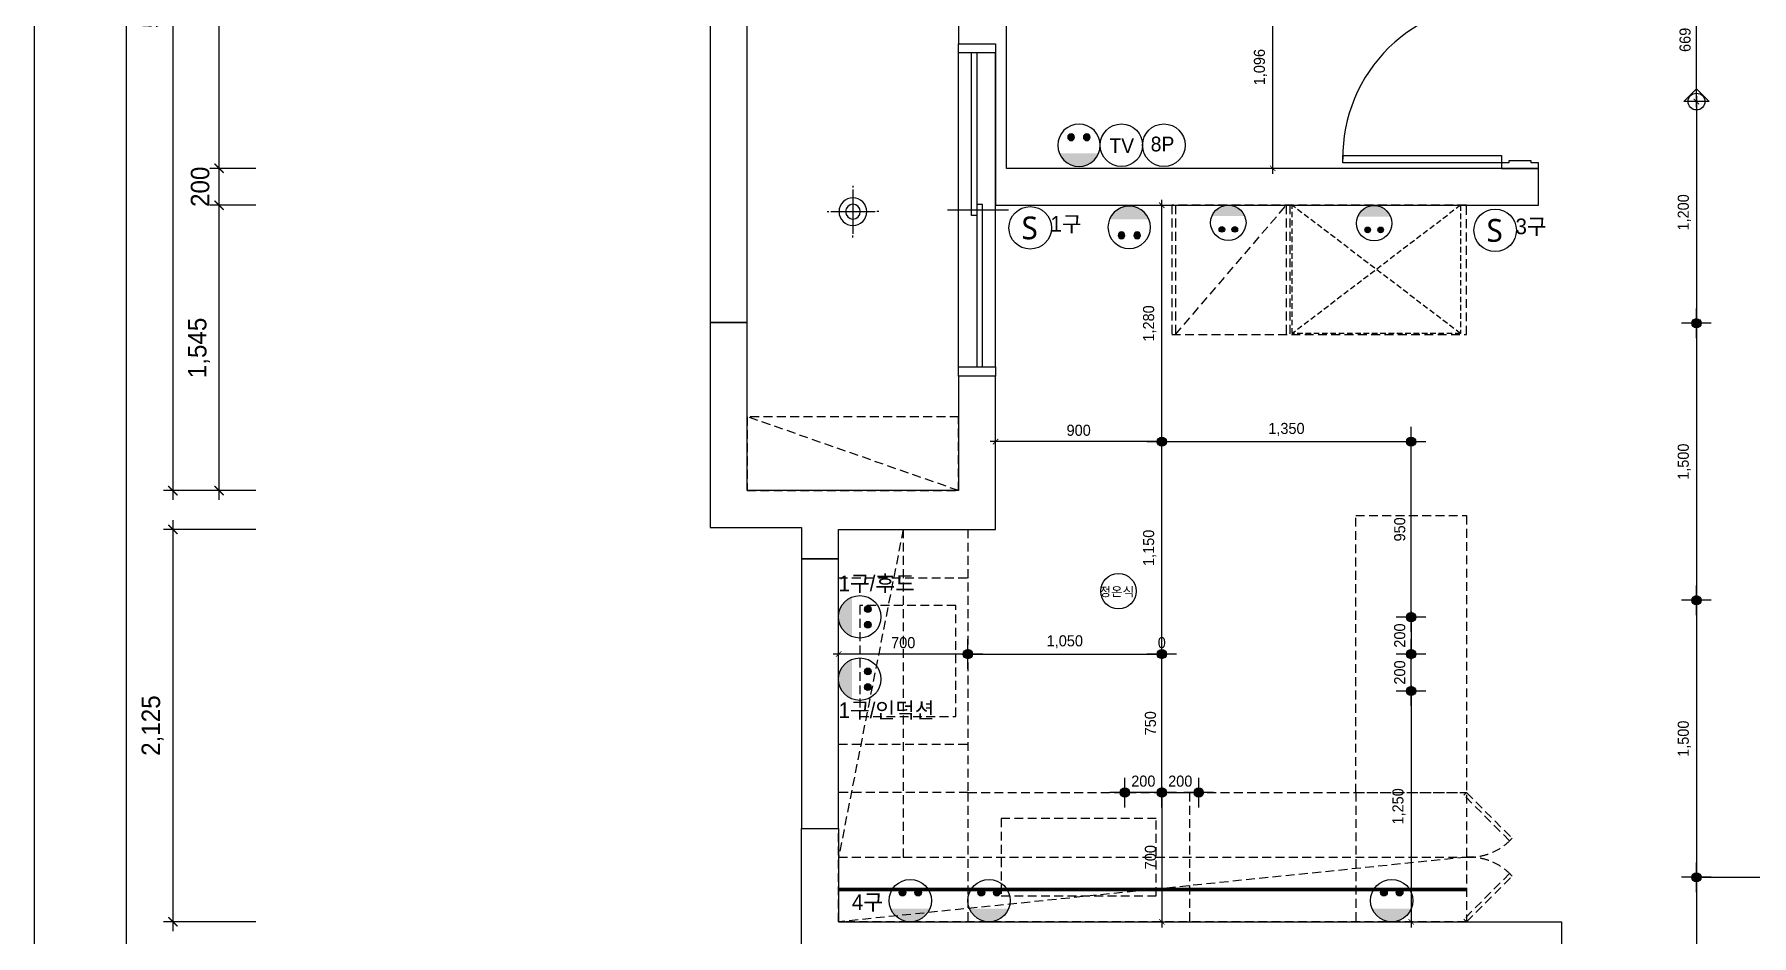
# Model space of a CAD drawing. Header units: millimetres. Extents: x 389217 to 432717, y 56032 to 85056.
# Drawn here: x 411467 to 420766, y 61717 to 66597 of the extents above; entities that cross this region are included whole.
import ezdxf
from ezdxf.enums import TextEntityAlignment as Align

# ---------------------------------------------------------------- set-up
doc = ezdxf.new("R2010")
doc.units = ezdxf.units.MM
doc.header["$LTSCALE"] = 60
for name, pattern in [('DASHED', [0.75, 0.5, -0.25]), ('DH-HID2', [1.2, 0.8, -0.4]), ('HID', [2.5, 1.5, -1])]:
    doc.linetypes.add(name, pattern=pattern)
for name, color, linetype in [('04-WIN', 4, 'Continuous'), ('07-DIM WAL', 5, 'Continuous'), ('2CONTINUOUS', 2, 'Continuous'), ('3.기호.계단선', 30, 'Continuous'), ('CEIL-DOOR', 6, 'Continuous'), ('CO-DO-FR', 7, 'Continuous'), ('CO-DOOR', 8, 'Continuous'), ('FORM(YOURNAME)-1', 1, 'Continuous'), ('FORM(YOURNAME)-11', 1, 'Continuous'), ('FU-FURM', 6, 'DH-HID2'), ('FUR', 8, 'DASHED'), ('HAT', 8, 'Continuous'), ('RC-LIGHT', 7, 'Continuous'), ('U-LANP', 6, 'Continuous'), ('설비', 140, 'Continuous')]:
    doc.layers.add(name, color=color, linetype=linetype)
doc.styles.add('HY 울릉도 L', font='')
doc.styles.add('YOURNAME', font='HY울릉도M.TTF')
doc.styles.add('코레일둥고', font='Korail_Round_Gothic_Medium.ttf')
doc.styles.get('HY 울릉도 L').set_extended_font_data('HY울릉도L')
doc.dimstyles.new('30', dxfattribs={"dimscale": 30, "dimtxt": 2, "dimasz": 1, "dimexe": 1, "dimexo": 1, "dimgap": 1, "dimtad": 1, "dimdec": 0, "dimrnd": 0.05, "dimdsep": 46, "dimlunit": 6, "dimtxsty": 'HY 울릉도 L', "dimblk": 'ARCHTICK', "dimcen": 2.5, "dimdle": 1, "dimclrd": 133, "dimclre": 133, "dimclrt": 30, "dimadec": 0, "dimazin": 0, "dimtfac": 1, "dimtdec": 0, "dimtix": 1, "dimtmove": 2, "dimatfit": 3, "dimldrblk": 'ARCHTICK', "dimfxl": 1, "dimlwd": -1, "dimlwe": -1, "dimarcsym": 0})
doc.dimstyles.new('50', dxfattribs={"dimscale": 50, "dimtxt": 2, "dimasz": 1, "dimexe": 1, "dimexo": 1, "dimgap": 1, "dimtad": 1, "dimdec": 0, "dimrnd": 0.05, "dimdsep": 46, "dimlunit": 6, "dimtxsty": 'HY 울릉도 L', "dimblk": 'ARCHTICK', "dimcen": 2.5, "dimdle": 1, "dimclrd": 133, "dimclre": 133, "dimclrt": 30, "dimadec": 0, "dimazin": 0, "dimtfac": 1, "dimtdec": 0, "dimtix": 1, "dimtmove": 2, "dimatfit": 3, "dimldrblk": 'ARCHTICK', "dimfxl": 1, "dimlwd": -1, "dimlwe": -1, "dimarcsym": 0})

# ---------------------------------------------------------------- blocks, each defined once
blk = doc.blocks.new('FORM-ELEVATION')
at = {"layer": 'Defpoints', "color": 158}
for points in [[(-10309, -21692), (71691, -21692), (71691, 35708), (-10309, 35708)], [(-8309, 33708), (61071, 33708), (61071, -19692), (-8309, -19692)]]:
    blk.add_lwpolyline(points, close=True, dxfattribs=at)
at = {"layer": 'FORM(YOURNAME)-11', "color": 3, "style": 'YOURNAME'}
for tag, height, p in [('1', 450, (71041, -1219)), ('2', 450, (71041, -1863)), ('3', 450, (71041, -3150)), ('4', 450, (71041, -5081)), ('5', 515, (71041, -7398)), ('6', 515, (71041, -9650)), ('7', 515, (71041, -11903)), ('8', 515, (71041, -14155)), ('9', 515, (71041, -16408)), ('10', 515, (66791, -18596)), ('11', 515, (71041, -18660)), ('12', 515, (66791, -20848)), ('13', 515, (71041, -20848))]:
    blk.add_attdef(tag, text='', height=height, dxfattribs=at).set_placement(p, align=Align.MIDDLE_RIGHT)
blk = doc.blocks.new('_ArchTick')
at = {"color": 0, "linetype": 'ByBlock', "const_width": 0.15}
blk.add_lwpolyline([(-0.5, -0.5), (0.5, 0.5)], dxfattribs=at)
blk = doc.blocks.new('*D86')
at = {"layer": '07-DIM WAL', "color": 133, "transparency": 16777216}
for p, q in [((412667.2, 69462.7), (412167.2, 69462.7)), ((412217.2, 69512.7), (412217.2, 64076.7)), ((412667.2, 64126.7), (412167.2, 64126.7))]:
    blk.add_line(p, q, dxfattribs=at)
at = {"layer": 'Defpoints', "color": 0, "transparency": 16777216}
for p in [(412717.2, 69462.7), (412217.2, 64126.7), (412717.2, 64126.7)]:
    blk.add_point(p, dxfattribs=at)
at = {"layer": '07-DIM WAL', "color": 133, "transparency": 16777216, "xscale": 50, "yscale": 50, "zscale": 50}
for p, rotation in [((412217.2, 69462.7), 90), ((412217.2, 64126.7), 270)]:
    blk.add_blockref('_ArchTick', p, dxfattribs=dict(at, rotation=rotation))
at = {"layer": '07-DIM WAL', "color": 30, "transparency": 16777216, "insert": (412107.2, 66794.7), "char_height": 100, "attachment_point": 5, "rotation": 90, "style": 'HY 울릉도 L'}
blk.add_mtext('5,336', dxfattribs=at)
blk = doc.blocks.new('*D87')
at = {"layer": '07-DIM WAL', "color": 133, "transparency": 16777216}
for p, q in [((412667.2, 65671.7), (412417.2, 65671.7)), ((412467.2, 64076.7), (412467.2, 65721.7)), ((412667.2, 64126.7), (412417.2, 64126.7))]:
    blk.add_line(p, q, dxfattribs=at)
at = {"layer": 'Defpoints', "color": 0, "transparency": 16777216}
for p in [(412467.2, 65671.7), (412717.2, 65671.7), (412717.2, 64126.7)]:
    blk.add_point(p, dxfattribs=at)
at = {"layer": '07-DIM WAL', "color": 133, "transparency": 16777216, "xscale": 50, "yscale": 50, "zscale": 50}
for p, rotation in [((412467.2, 65671.7), 90), ((412467.2, 64126.7), 270)]:
    blk.add_blockref('_ArchTick', p, dxfattribs=dict(at, rotation=rotation))
at = {"layer": '07-DIM WAL', "color": 30, "transparency": 16777216, "insert": (412358.4, 64899.2), "char_height": 100, "attachment_point": 5, "rotation": 90, "style": 'HY 울릉도 L'}
blk.add_mtext('1,545', dxfattribs=at)
blk = doc.blocks.new('*D88')
at = {"layer": '07-DIM WAL', "color": 133, "transparency": 16777216}
for p, q in [((412667.2, 65871.7), (412417.2, 65871.7)), ((412467.2, 65621.7), (412467.2, 65921.7)), ((412667.2, 65671.7), (412417.2, 65671.7))]:
    blk.add_line(p, q, dxfattribs=at)
at = {"layer": 'Defpoints', "color": 0, "transparency": 16777216}
for p in [(412467.2, 65871.7), (412717.2, 65871.7), (412717.2, 65671.7)]:
    blk.add_point(p, dxfattribs=at)
at = {"layer": '07-DIM WAL', "color": 133, "transparency": 16777216, "xscale": 50, "yscale": 50, "zscale": 50}
for p, rotation in [((412467.2, 65871.7), 270), ((412467.2, 65671.7), 90)]:
    blk.add_blockref('_ArchTick', p, dxfattribs=dict(at, rotation=rotation))
at = {"layer": '07-DIM WAL', "color": 30, "transparency": 16777216, "insert": (412365.1, 65771.7), "char_height": 100, "attachment_point": 5, "rotation": 90, "style": 'HY 울릉도 L'}
blk.add_mtext('200', dxfattribs=at)
blk = doc.blocks.new('*D89')
at = {"layer": '07-DIM WAL', "color": 133, "transparency": 16777216}
for p, q in [((412667.2, 69462.7), (412417.2, 69462.7)), ((412467.2, 65821.7), (412467.2, 69512.7)), ((412667.2, 65871.7), (412417.2, 65871.7))]:
    blk.add_line(p, q, dxfattribs=at)
at = {"layer": 'Defpoints', "color": 0, "transparency": 16777216}
for p in [(412467.2, 69462.7), (412717.2, 69462.7), (412717.2, 65871.7)]:
    blk.add_point(p, dxfattribs=at)
at = {"layer": '07-DIM WAL', "color": 133, "transparency": 16777216, "xscale": 50, "yscale": 50, "zscale": 50}
for p, rotation in [((412467.2, 69462.7), 90), ((412467.2, 65871.7), 270)]:
    blk.add_blockref('_ArchTick', p, dxfattribs=dict(at, rotation=rotation))
at = {"layer": '07-DIM WAL', "color": 30, "transparency": 16777216, "insert": (412357.2, 67667.2), "char_height": 100, "attachment_point": 5, "rotation": 90, "style": 'HY 울릉도 L'}
blk.add_mtext('3,591', dxfattribs=at)
blk = doc.blocks.new('*D90')
at = {"layer": '07-DIM WAL', "color": 133, "transparency": 16777216}
for p, q in [((412667.2, 63916.7), (412167.2, 63916.7)), ((412217.2, 63966.7), (412217.2, 61741.7)), ((412667.2, 61791.7), (412167.2, 61791.7))]:
    blk.add_line(p, q, dxfattribs=at)
at = {"layer": 'Defpoints', "color": 0, "transparency": 16777216}
for p in [(412717.2, 63916.7), (412217.2, 61791.7), (412717.2, 61791.7)]:
    blk.add_point(p, dxfattribs=at)
at = {"layer": '07-DIM WAL', "color": 133, "transparency": 16777216, "xscale": 50, "yscale": 50, "zscale": 50}
for p, rotation in [((412217.2, 63916.7), 90), ((412217.2, 61791.7), 270)]:
    blk.add_blockref('_ArchTick', p, dxfattribs=dict(at, rotation=rotation))
at = {"layer": '07-DIM WAL', "color": 30, "transparency": 16777216, "insert": (412107.3, 62854.2), "char_height": 100, "attachment_point": 5, "rotation": 90, "style": 'HY 울릉도 L'}
blk.add_mtext('2,125', dxfattribs=at)
blk = doc.blocks.new('vudauseh')
at = {"layer": '04-WIN'}
for points in [[(383914.9, 86591), (383714.9, 86591), (383714.9, 83095), (383914.9, 83095)], [(384409.9, 81815), (384209.9, 81815), (384209.9, 80355), (384409.9, 80355)]]:
    blk.add_lwpolyline(points, close=True, dxfattribs=at)
at = {"layer": '2CONTINUOUS'}
for points in [[(388199.9, 83930), (385319.9, 83930), (385319.9, 84812), (385059.9, 84812), (385059.9, 84605)], [(385059.9, 84605), (385259.9, 84605), (385259.9, 83730)], [(385259.9, 83730), (388199.9, 83730), (388199.9, 83930)], [(385059.9, 82805), (385059.9, 82185), (383914.9, 82185), (383914.9, 83095), (383714.9, 83095), (383714.9, 81985), (384209.9, 81985), (384209.9, 81815), (384409.9, 81815), (384409.9, 81975), (385259.9, 81975), (385259.9, 82805), (385059.9, 82805)], [(384209.9, 79493), (384209.9, 80355), (384409.9, 80355), (384409.9, 79850), (388324.9, 79850), (388324.9, 79700)]]:
    blk.add_lwpolyline(points, dxfattribs=at)
at = {"layer": 'CO-DO-FR'}
blk.add_lwpolyline([(387999.9, 83930), (388199.9, 83930), (388199.9, 83960), (388159.9, 83960), (388159.9, 83970), (388039.9, 83970), (388039.9, 83960), (387999.9, 83960), (387999.9, 83930)], close=True, dxfattribs=at)
at = {"layer": 'CO-DOOR'}
blk.add_lwpolyline([(387139.9, 84000), (387999.9, 84000), (387999.9, 83960), (387139.9, 83960)], close=True, dxfattribs=at)
blk.add_arc((387970.4, 83990), 830.5, 87.96204, 180.68989, dxfattribs=at)
blk = doc.blocks.new('cjswjdeh')
at = {"layer": '04-WIN', "color": 8, "linetype": 'Continuous'}
for p, q in [((416471.9, 64796.7), (416471.9, 66496.7)), ((416571.9, 64796.7), (416571.9, 66496.7)), ((416671.9, 64796.7), (416671.9, 66496.7)), ((416411.9, 65646.7), (416741.9, 65646.7))]:
    blk.add_line(p, q, dxfattribs=at)
for points in [[(416671.9, 66496.7), (416471.9, 66496.7), (416471.9, 66546.7), (416671.9, 66546.7)], [(416671.9, 64746.7), (416471.9, 64746.7), (416471.9, 64796.7), (416671.9, 64796.7)]]:
    blk.add_lwpolyline(points, close=True, dxfattribs=at)
for points in [[(416571.9, 65616.7), (416541.9, 65616.7), (416541.9, 66496.7)], [(416601.9, 64796.7), (416601.9, 65676.7), (416571.9, 65676.7)]]:
    blk.add_lwpolyline(points, dxfattribs=at)
at = {"layer": 'FU-FURM', "color": 8}
for p, q in [((417645.9, 65671.7), (417645.9, 64971.7)), ((417645.9, 64971.7), (418245.9, 65671.7)), ((418245.9, 65671.7), (418245.9, 64971.7)), ((418265.9, 65671.7), (418265.9, 64971.7)), ((415821.9, 63654.2), (416521.9, 63654.2)), ((415821.9, 62754.2), (416521.9, 62754.2)), ((416521.9, 62491.7), (415821.9, 62491.7)), ((416521.9, 62491.7), (416521.9, 61791.7)), ((417721.9, 62491.7), (417721.9, 61791.7)), ((418321.9, 62491.7), (419221.9, 62491.7)), ((418621.9, 62491.7), (419221.9, 62491.7)), ((418621.9, 62491.7), (418621.9, 61791.7))]:
    blk.add_line(p, q, dxfattribs=at)
for points in [[(417625.9, 64971.7), (419221.9, 64971.7), (419221.9, 65671.7), (417625.9, 65671.7)], [(416456.9, 62904.2), (416456.9, 63504.2), (415936.9, 63504.2), (415936.9, 62904.2)], [(416701.9, 61931.7), (417541.9, 61931.7), (417541.9, 62351.7), (416701.9, 62351.7)]]:
    blk.add_lwpolyline(points, close=True, dxfattribs=at)
for points in [[(416471.9, 64126.7), (416471.9, 64526.7), (415326.9, 64526.7), (415326.9, 64126.7), (416471.9, 64126.7), (415326.9, 64526.7)], [(418621.9, 63991.7), (419221.9, 63991.7), (419221.9, 61791.7), (415821.9, 61791.7), (415821.9, 63916.7), (416521.9, 63916.7), (416521.9, 62491.7), (418621.9, 62491.7), (418621.9, 63991.7)], [(416171.9, 63916.7), (416171.9, 62141.7), (419221.9, 62141.7), (415821.9, 61791.7)], [(416171.9, 63916.7), (415821.9, 62141.7), (416171.9, 62141.7)], [(419221.9, 62491.7), (419469.4, 62244.3), (419455.2, 62230.1), (419207.8, 62477.6), (419221.9, 62491.7)], [(419221.9, 61791.7), (419469.4, 62039.2), (419455.2, 62053.4), (419207.8, 61805.9), (419221.9, 61791.7)]]:
    blk.add_lwpolyline(points, dxfattribs=at)
for centre, start, end in [((419236.2, 62456.2), 267.39456, 315.91007), ((419236.2, 61827.3), 44.08993, 92.60544)]:
    blk.add_arc(centre, 314.8, start, end, dxfattribs=at)
at = {"layer": 'FUR', "color": 8}
for p, q in [((419189.9, 64976.7), (418277.9, 65671.7)), ((419189.9, 65671.7), (418277.9, 64976.7))]:
    blk.add_line(p, q, dxfattribs=at)
blk.add_lwpolyline([(419189.9, 64976.7), (418277.9, 64976.7), (418277.9, 65671.7), (419189.9, 65671.7)], close=True, dxfattribs=at)
blk.add_blockref('vudauseh', (31412, -18058.3))
blk = doc.blocks.new('1')
at = {"linetype": 'Continuous'}
h = blk.add_hatch(color=4, dxfattribs=at)
h.dxf.hatch_style = 1
edge = h.paths.add_edge_path()
edge.add_arc((11539653, -14273504), 37.5, 0, 360)
at = {"color": 1, "linetype": 'Continuous'}
for p, q in [((11539653, -14273637), (11539653, -14273370)), ((11539520, -14273504), (11539787, -14273504))]:
    blk.add_line(p, q, dxfattribs=at)
at = {"color": 4, "linetype": 'Continuous'}
for radius in [41.5, 37.5]:
    blk.add_circle((11539653, -14273504), radius, dxfattribs=at)
blk = doc.blocks.new('매입등')
at = {"layer": 'HAT', "color": 1}
for p, q in [((0, 140), (0, 130)), ((0, 120), (0, -120)), ((-140, 0), (-130, 0)), ((120, 0), (-120, 0)), ((140, 0), (130, 0)), ((-140, 0), (-130, 0)), ((0, -140), (0, -130))]:
    blk.add_line(p, q, dxfattribs=at)
blk.add_circle((0, 0), 40, dxfattribs=at)
at = {"layer": 'U-LANP'}
blk.add_circle((0, 0), 75, dxfattribs=at)
blk = doc.blocks.new('A$C59950440')
at = {"layer": 'CEIL-DOOR'}
blk.add_blockref('매입등', (140, 140), dxfattribs=at)
blk = doc.blocks.new('*D119')
at = {"layer": '07-DIM WAL', "color": 133, "transparency": 16777216}
for p, q in [((418891.9, 63441.7), (418891.9, 63441.7)), ((418921.9, 63471.7), (418921.9, 63211.7)), ((418891.9, 63241.7), (418891.9, 63241.7))]:
    blk.add_line(p, q, dxfattribs=at)
at = {"layer": 'Defpoints', "color": 0, "transparency": 16777216}
for p in [(418921.9, 63441.7), (418921.9, 63241.7), (418921.9, 63241.7)]:
    blk.add_point(p, dxfattribs=at)
at = {"layer": '07-DIM WAL', "color": 133, "transparency": 16777216, "xscale": 30, "yscale": 30, "zscale": 30}
for p, rotation in [((418921.9, 63441.7), 270), ((418921.9, 63241.7), 90)]:
    blk.add_blockref('_ArchTick', p, dxfattribs=dict(at, rotation=rotation))
at = {"layer": '07-DIM WAL', "color": 30, "transparency": 16777216, "insert": (418860.6, 63341.7), "char_height": 60, "attachment_point": 5, "rotation": 90, "style": 'HY 울릉도 L'}
blk.add_mtext('200', dxfattribs=at)
blk = doc.blocks.new('*D120')
at = {"layer": '07-DIM WAL', "color": 133, "transparency": 16777216}
for p, q in [((416491.9, 63241.7), (417601.9, 63241.7)), ((416521.9, 63271.7), (416521.9, 63271.7)), ((417571.9, 63211.7), (417571.9, 63211.7))]:
    blk.add_line(p, q, dxfattribs=at)
at = {"layer": 'Defpoints', "color": 0, "transparency": 16777216}
for p in [(416521.9, 63241.7), (417571.9, 63241.7), (417571.9, 63241.7)]:
    blk.add_point(p, dxfattribs=at)
at = {"layer": '07-DIM WAL', "color": 133, "transparency": 16777216, "xscale": 30, "yscale": 30, "zscale": 30, "rotation": 180}
blk.add_blockref('_ArchTick', (416521.9, 63241.7), dxfattribs=at)
at = {"layer": '07-DIM WAL', "color": 133, "transparency": 16777216, "xscale": 30, "yscale": 30, "zscale": 30}
blk.add_blockref('_ArchTick', (417571.9, 63241.7), dxfattribs=at)
at = {"layer": '07-DIM WAL', "color": 30, "transparency": 16777216, "insert": (417046.9, 63307.7), "char_height": 60, "attachment_point": 5, "style": 'HY 울릉도 L'}
blk.add_mtext('1,050', dxfattribs=at)
blk = doc.blocks.new('*D121')
at = {"layer": '07-DIM WAL', "color": 133, "transparency": 16777216}
for p, q in [((417571.9, 63241.7), (417541.9, 63241.7)), ((417571.9, 63241.7), (417601.9, 63241.7)), ((417571.9, 63211.7), (417571.9, 63211.7)), ((417571.9, 63211.7), (417571.9, 63211.7))]:
    blk.add_line(p, q, dxfattribs=at)
at = {"layer": 'Defpoints', "color": 0, "transparency": 16777216}
blk.add_point((417571.9, 63241.7), dxfattribs=at)
blk.add_point((417571.9, 63241.7), dxfattribs=at)
blk.add_point((417571.9, 63241.7), dxfattribs=at)
at = {"layer": '07-DIM WAL', "color": 133, "transparency": 16777216, "xscale": 30, "yscale": 30, "zscale": 30}
blk.add_blockref('_ArchTick', (417571.9, 63241.7), dxfattribs=at)
at = {"layer": '07-DIM WAL', "color": 133, "transparency": 16777216, "xscale": 30, "yscale": 30, "zscale": 30, "rotation": 180}
blk.add_blockref('_ArchTick', (417571.9, 63241.7), dxfattribs=at)
at = {"layer": '07-DIM WAL', "color": 30, "transparency": 16777216, "insert": (417571.9, 63303), "char_height": 60, "attachment_point": 5, "style": 'HY 울릉도 L'}
blk.add_mtext('0', dxfattribs=at)
blk = doc.blocks.new('*D122')
at = {"layer": '07-DIM WAL', "color": 133, "transparency": 16777216}
for p, q in [((416551.9, 63241.7), (415791.9, 63241.7)), ((415821.9, 63211.7), (415821.9, 63211.7)), ((416521.9, 63211.7), (416521.9, 63211.7))]:
    blk.add_line(p, q, dxfattribs=at)
at = {"layer": 'Defpoints', "color": 0, "transparency": 16777216}
for p in [(415821.9, 63241.7), (415821.9, 63241.7), (416521.9, 63241.7)]:
    blk.add_point(p, dxfattribs=at)
at = {"layer": '07-DIM WAL', "color": 133, "transparency": 16777216, "xscale": 30, "yscale": 30, "zscale": 30, "rotation": 180}
blk.add_blockref('_ArchTick', (415821.9, 63241.7), dxfattribs=at)
at = {"layer": '07-DIM WAL', "color": 133, "transparency": 16777216, "xscale": 30, "yscale": 30, "zscale": 30}
blk.add_blockref('_ArchTick', (416521.9, 63241.7), dxfattribs=at)
at = {"layer": '07-DIM WAL', "color": 30, "transparency": 16777216, "insert": (416171.9, 63303), "char_height": 60, "attachment_point": 5, "style": 'HY 울릉도 L'}
blk.add_mtext('700', dxfattribs=at)
blk = doc.blocks.new('*D123')
at = {"layer": '07-DIM WAL', "color": 133, "transparency": 16777216}
for p, q in [((417571.9, 62521.7), (417571.9, 61761.7)), ((417601.9, 62491.7), (417601.9, 62491.7)), ((417601.9, 61791.7), (417601.9, 61791.7))]:
    blk.add_line(p, q, dxfattribs=at)
at = {"layer": 'Defpoints', "color": 0, "transparency": 16777216}
for p in [(417571.9, 62491.7), (417571.9, 61791.7), (417571.9, 61791.7)]:
    blk.add_point(p, dxfattribs=at)
at = {"layer": '07-DIM WAL', "color": 133, "transparency": 16777216, "xscale": 30, "yscale": 30, "zscale": 30}
for p, rotation in [((417571.9, 62491.7), 90), ((417571.9, 61791.7), 270)]:
    blk.add_blockref('_ArchTick', p, dxfattribs=dict(at, rotation=rotation))
at = {"layer": '07-DIM WAL', "color": 30, "transparency": 16777216, "insert": (417510.6, 62141.7), "char_height": 60, "attachment_point": 5, "rotation": 90, "style": 'HY 울릉도 L'}
blk.add_mtext('700', dxfattribs=at)
blk = doc.blocks.new('*D124')
at = {"layer": '07-DIM WAL', "color": 133, "transparency": 16777216}
for p, q in [((417541.9, 63241.7), (417541.9, 63241.7)), ((417571.9, 62461.7), (417571.9, 63271.7)), ((417541.9, 62491.7), (417541.9, 62491.7))]:
    blk.add_line(p, q, dxfattribs=at)
at = {"layer": 'Defpoints', "color": 0, "transparency": 16777216}
for p in [(417571.9, 63241.7), (417571.9, 63241.7), (417571.9, 62491.7)]:
    blk.add_point(p, dxfattribs=at)
at = {"layer": '07-DIM WAL', "color": 133, "transparency": 16777216, "xscale": 30, "yscale": 30, "zscale": 30}
for p, rotation in [((417571.9, 63241.7), 90), ((417571.9, 62491.7), 270)]:
    blk.add_blockref('_ArchTick', p, dxfattribs=dict(at, rotation=rotation))
at = {"layer": '07-DIM WAL', "color": 30, "transparency": 16777216, "insert": (417510.6, 62866.7), "char_height": 60, "attachment_point": 5, "rotation": 90, "style": 'HY 울릉도 L'}
blk.add_mtext('750', dxfattribs=at)
blk = doc.blocks.new('*D125')
at = {"layer": '07-DIM WAL', "color": 133, "transparency": 16777216}
for p, q in [((417571.9, 63211.7), (417571.9, 64421.7)), ((417601.9, 64391.7), (417601.9, 64391.7)), ((417541.9, 63241.7), (417541.9, 63241.7))]:
    blk.add_line(p, q, dxfattribs=at)
at = {"layer": 'Defpoints', "color": 0, "transparency": 16777216}
for p in [(417571.9, 64391.7), (417571.9, 64391.7), (417571.9, 63241.7)]:
    blk.add_point(p, dxfattribs=at)
at = {"layer": '07-DIM WAL', "color": 133, "transparency": 16777216, "xscale": 30, "yscale": 30, "zscale": 30}
for p, rotation in [((417571.9, 64391.7), 90), ((417571.9, 63241.7), 270)]:
    blk.add_blockref('_ArchTick', p, dxfattribs=dict(at, rotation=rotation))
at = {"layer": '07-DIM WAL', "color": 30, "transparency": 16777216, "insert": (417506, 63816.7), "char_height": 60, "attachment_point": 5, "rotation": 90, "style": 'HY 울릉도 L'}
blk.add_mtext('1,150', dxfattribs=at)
blk = doc.blocks.new('*D126')
at = {"layer": '07-DIM WAL', "color": 133, "transparency": 16777216}
blk.add_line((417571.9, 64361.7), (417571.9, 65701.7), dxfattribs=at)
at = {"layer": 'Defpoints', "color": 0, "transparency": 16777216}
for p in [(417571.9, 65671.7), (417571.9, 65671.7), (417571.9, 64391.7)]:
    blk.add_point(p, dxfattribs=at)
at = {"layer": '07-DIM WAL', "color": 133, "transparency": 16777216, "xscale": 30, "yscale": 30, "zscale": 30}
for p, rotation in [((417571.9, 65671.7), 90), ((417571.9, 64391.7), 270)]:
    blk.add_blockref('_ArchTick', p, dxfattribs=dict(at, rotation=rotation))
at = {"layer": '07-DIM WAL', "color": 30, "transparency": 16777216, "insert": (417506, 65031.7), "char_height": 60, "attachment_point": 5, "rotation": 90, "style": 'HY 울릉도 L'}
blk.add_mtext('1,280', dxfattribs=at)
blk = doc.blocks.new('*D127')
at = {"layer": '07-DIM WAL', "color": 133, "transparency": 16777216}
for p, q in [((417601.9, 64391.7), (416641.9, 64391.7)), ((416671.9, 64361.7), (416671.9, 64361.7)), ((417571.9, 64361.7), (417571.9, 64361.7))]:
    blk.add_line(p, q, dxfattribs=at)
at = {"layer": 'Defpoints', "color": 0, "transparency": 16777216}
for p in [(416671.9, 64391.7), (416671.9, 64391.7), (417571.9, 64391.7)]:
    blk.add_point(p, dxfattribs=at)
at = {"layer": '07-DIM WAL', "color": 133, "transparency": 16777216, "xscale": 30, "yscale": 30, "zscale": 30, "rotation": 180}
blk.add_blockref('_ArchTick', (416671.9, 64391.7), dxfattribs=at)
at = {"layer": '07-DIM WAL', "color": 133, "transparency": 16777216, "xscale": 30, "yscale": 30, "zscale": 30}
blk.add_blockref('_ArchTick', (417571.9, 64391.7), dxfattribs=at)
at = {"layer": '07-DIM WAL', "color": 30, "transparency": 16777216, "insert": (417121.9, 64453), "char_height": 60, "attachment_point": 5, "style": 'HY 울릉도 L'}
blk.add_mtext('900', dxfattribs=at)
blk = doc.blocks.new('*D128')
at = {"layer": '07-DIM WAL', "color": 133, "transparency": 16777216}
for p, q in [((417541.9, 64391.7), (418951.9, 64391.7)), ((417571.9, 64361.7), (417571.9, 64361.7))]:
    blk.add_line(p, q, dxfattribs=at)
at = {"layer": 'Defpoints', "color": 0, "transparency": 16777216}
for p in [(417571.9, 64391.7), (418921.9, 64391.7), (418921.9, 64391.7)]:
    blk.add_point(p, dxfattribs=at)
at = {"layer": '07-DIM WAL', "color": 133, "transparency": 16777216, "xscale": 30, "yscale": 30, "zscale": 30, "rotation": 180}
blk.add_blockref('_ArchTick', (417571.9, 64391.7), dxfattribs=at)
at = {"layer": '07-DIM WAL', "color": 133, "transparency": 16777216, "xscale": 30, "yscale": 30, "zscale": 30}
blk.add_blockref('_ArchTick', (418921.9, 64391.7), dxfattribs=at)
at = {"layer": '07-DIM WAL', "color": 30, "transparency": 16777216, "insert": (418246.9, 64457.7), "char_height": 60, "attachment_point": 5, "style": 'HY 울릉도 L'}
blk.add_mtext('1,350', dxfattribs=at)
blk = doc.blocks.new('*D129')
at = {"layer": '07-DIM WAL', "color": 133, "transparency": 16777216}
for p, q in [((418891.9, 63241.7), (418891.9, 63241.7)), ((418921.9, 63011.7), (418921.9, 63271.7)), ((418891.9, 63041.7), (418891.9, 63041.7))]:
    blk.add_line(p, q, dxfattribs=at)
at = {"layer": 'Defpoints', "color": 0, "transparency": 16777216}
for p in [(418921.9, 63241.7), (418921.9, 63241.7), (418921.9, 63041.7)]:
    blk.add_point(p, dxfattribs=at)
at = {"layer": '07-DIM WAL', "color": 133, "transparency": 16777216, "xscale": 30, "yscale": 30, "zscale": 30}
for p, rotation in [((418921.9, 63241.7), 270), ((418921.9, 63041.7), 90)]:
    blk.add_blockref('_ArchTick', p, dxfattribs=dict(at, rotation=rotation))
at = {"layer": '07-DIM WAL', "color": 30, "transparency": 16777216, "insert": (418860.6, 63141.7), "char_height": 60, "attachment_point": 5, "rotation": 90, "style": 'HY 울릉도 L'}
blk.add_mtext('200', dxfattribs=at)
blk = doc.blocks.new('*D130')
at = {"layer": '07-DIM WAL', "color": 133, "transparency": 16777216}
for p, q in [((418921.9, 63071.7), (418921.9, 61761.7)), ((418891.9, 63041.7), (418891.9, 63041.7)), ((418891.9, 61791.7), (418891.9, 61791.7))]:
    blk.add_line(p, q, dxfattribs=at)
at = {"layer": 'Defpoints', "color": 0, "transparency": 16777216}
for p in [(418921.9, 63041.7), (418921.9, 61791.7), (418921.9, 61791.7)]:
    blk.add_point(p, dxfattribs=at)
at = {"layer": '07-DIM WAL', "color": 133, "transparency": 16777216, "xscale": 30, "yscale": 30, "zscale": 30}
for p, rotation in [((418921.9, 63041.7), 90), ((418921.9, 61791.7), 270)]:
    blk.add_blockref('_ArchTick', p, dxfattribs=dict(at, rotation=rotation))
at = {"layer": '07-DIM WAL', "color": 30, "transparency": 16777216, "insert": (418856, 62416.7), "char_height": 60, "attachment_point": 5, "rotation": 90, "style": 'HY 울릉도 L'}
blk.add_mtext('1,250', dxfattribs=at)
blk = doc.blocks.new('*D131')
at = {"layer": '07-DIM WAL', "color": 133, "transparency": 16777216}
for p, q in [((417541.9, 62491.7), (417801.9, 62491.7)), ((417571.9, 62461.7), (417571.9, 62461.7)), ((417771.9, 62461.7), (417771.9, 62461.7))]:
    blk.add_line(p, q, dxfattribs=at)
at = {"layer": 'Defpoints', "color": 0, "transparency": 16777216}
for p in [(417571.9, 62491.7), (417771.9, 62491.7), (417771.9, 62491.7)]:
    blk.add_point(p, dxfattribs=at)
at = {"layer": '07-DIM WAL', "color": 133, "transparency": 16777216, "xscale": 30, "yscale": 30, "zscale": 30}
blk.add_blockref('_ArchTick', (417571.9, 62491.7), dxfattribs=at)
at = {"layer": '07-DIM WAL', "color": 133, "transparency": 16777216, "xscale": 30, "yscale": 30, "zscale": 30, "rotation": 180}
blk.add_blockref('_ArchTick', (417771.9, 62491.7), dxfattribs=at)
at = {"layer": '07-DIM WAL', "color": 30, "transparency": 16777216, "insert": (417671.9, 62553), "char_height": 60, "attachment_point": 5, "style": 'HY 울릉도 L'}
blk.add_mtext('200', dxfattribs=at)
blk = doc.blocks.new('*D132')
at = {"layer": '07-DIM WAL', "color": 133, "transparency": 16777216}
for p, q in [((417601.9, 62491.7), (417341.9, 62491.7)), ((417371.9, 62461.7), (417371.9, 62461.7)), ((417571.9, 62461.7), (417571.9, 62461.7))]:
    blk.add_line(p, q, dxfattribs=at)
at = {"layer": 'Defpoints', "color": 0, "transparency": 16777216}
for p in [(417371.9, 62491.7), (417371.9, 62491.7), (417571.9, 62491.7)]:
    blk.add_point(p, dxfattribs=at)
at = {"layer": '07-DIM WAL', "color": 133, "transparency": 16777216, "xscale": 30, "yscale": 30, "zscale": 30}
blk.add_blockref('_ArchTick', (417371.9, 62491.7), dxfattribs=at)
at = {"layer": '07-DIM WAL', "color": 133, "transparency": 16777216, "xscale": 30, "yscale": 30, "zscale": 30, "rotation": 180}
blk.add_blockref('_ArchTick', (417571.9, 62491.7), dxfattribs=at)
at = {"layer": '07-DIM WAL', "color": 30, "transparency": 16777216, "insert": (417471.9, 62553), "char_height": 60, "attachment_point": 5, "style": 'HY 울릉도 L'}
blk.add_mtext('200', dxfattribs=at)
blk = doc.blocks.new('*D133')
at = {"layer": '07-DIM WAL', "color": 133, "transparency": 16777216}
for p, q in [((418921.9, 63411.7), (418921.9, 64421.7)), ((418951.9, 63441.7), (418951.9, 63441.7))]:
    blk.add_line(p, q, dxfattribs=at)
at = {"layer": 'Defpoints', "color": 0, "transparency": 16777216}
for p in [(418921.9, 64391.7), (418921.9, 64391.7), (418921.9, 63441.7)]:
    blk.add_point(p, dxfattribs=at)
at = {"layer": '07-DIM WAL', "color": 133, "transparency": 16777216, "xscale": 30, "yscale": 30, "zscale": 30}
for p, rotation in [((418921.9, 64391.7), 90), ((418921.9, 63441.7), 270)]:
    blk.add_blockref('_ArchTick', p, dxfattribs=dict(at, rotation=rotation))
at = {"layer": '07-DIM WAL', "color": 30, "transparency": 16777216, "insert": (418860.6, 63916.7), "char_height": 60, "attachment_point": 5, "rotation": 90, "style": 'HY 울릉도 L'}
blk.add_mtext('950', dxfattribs=at)
blk = doc.blocks.new('*D134')
at = {"layer": '07-DIM WAL', "color": 133, "transparency": 16777216}
for p, q in [((420436.9, 66901.7), (420436.9, 66901.7)), ((420466.9, 66203.1), (420466.9, 66931.7)), ((420436.9, 66233.1), (420436.9, 66233.1))]:
    blk.add_line(p, q, dxfattribs=at)
at = {"layer": 'Defpoints', "color": 0, "transparency": 16777216}
for p in [(420466.9, 66901.7), (420466.9, 66901.7), (420466.9, 66233.1)]:
    blk.add_point(p, dxfattribs=at)
at = {"layer": '07-DIM WAL', "color": 133, "transparency": 16777216, "xscale": 30, "yscale": 30, "zscale": 30}
for p, rotation in [((420466.9, 66901.7), 90), ((420466.9, 66233.1), 270)]:
    blk.add_blockref('_ArchTick', p, dxfattribs=dict(at, rotation=rotation))
at = {"layer": '07-DIM WAL', "color": 30, "transparency": 16777216, "insert": (420405.6, 66567.4), "char_height": 60, "attachment_point": 5, "rotation": 90, "style": 'HY 울릉도 L'}
blk.add_mtext('669', dxfattribs=at)
blk = doc.blocks.new('*D135')
at = {"layer": '07-DIM WAL', "color": 133, "transparency": 16777216}
for p, q in [((420436.9, 66233.1), (420436.9, 66233.1)), ((420466.9, 66263.1), (420466.9, 65003.1)), ((420436.9, 65033.1), (420436.9, 65033.1))]:
    blk.add_line(p, q, dxfattribs=at)
at = {"layer": 'Defpoints', "color": 0, "transparency": 16777216}
for p in [(420466.9, 66233.1), (420466.9, 65033.1), (420466.9, 65033.1)]:
    blk.add_point(p, dxfattribs=at)
at = {"layer": '07-DIM WAL', "color": 133, "transparency": 16777216, "xscale": 30, "yscale": 30, "zscale": 30}
for p, rotation in [((420466.9, 66233.1), 90), ((420466.9, 65033.1), 270)]:
    blk.add_blockref('_ArchTick', p, dxfattribs=dict(at, rotation=rotation))
at = {"layer": '07-DIM WAL', "color": 30, "transparency": 16777216, "insert": (420401, 65633.1), "char_height": 60, "attachment_point": 5, "rotation": 90, "style": 'HY 울릉도 L'}
blk.add_mtext('1,200', dxfattribs=at)
blk = doc.blocks.new('*D136')
at = {"layer": '07-DIM WAL', "color": 133, "transparency": 16777216}
for p, q in [((420436.9, 65033.1), (420436.9, 65033.1)), ((420466.9, 65063.1), (420466.9, 63503.1)), ((420436.9, 63533.1), (420436.9, 63533.1))]:
    blk.add_line(p, q, dxfattribs=at)
at = {"layer": 'Defpoints', "color": 0, "transparency": 16777216}
for p in [(420466.9, 65033.1), (420466.9, 63533.1), (420466.9, 63533.1)]:
    blk.add_point(p, dxfattribs=at)
at = {"layer": '07-DIM WAL', "color": 133, "transparency": 16777216, "xscale": 30, "yscale": 30, "zscale": 30}
for p, rotation in [((420466.9, 65033.1), 90), ((420466.9, 63533.1), 270)]:
    blk.add_blockref('_ArchTick', p, dxfattribs=dict(at, rotation=rotation))
at = {"layer": '07-DIM WAL', "color": 30, "transparency": 16777216, "insert": (420401, 64283.1), "char_height": 60, "attachment_point": 5, "rotation": 90, "style": 'HY 울릉도 L'}
blk.add_mtext('1,500', dxfattribs=at)
blk = doc.blocks.new('*D137')
at = {"layer": '07-DIM WAL', "color": 133, "transparency": 16777216}
for p, q in [((420436.9, 63533.1), (420436.9, 63533.1)), ((420466.9, 63563.1), (420466.9, 62003.1)), ((420436.9, 62033.1), (420436.9, 62033.1))]:
    blk.add_line(p, q, dxfattribs=at)
at = {"layer": 'Defpoints', "color": 0, "transparency": 16777216}
for p in [(420466.9, 63533.1), (420466.9, 62033.1), (420466.9, 62033.1)]:
    blk.add_point(p, dxfattribs=at)
at = {"layer": '07-DIM WAL', "color": 133, "transparency": 16777216, "xscale": 30, "yscale": 30, "zscale": 30}
for p, rotation in [((420466.9, 63533.1), 90), ((420466.9, 62033.1), 270)]:
    blk.add_blockref('_ArchTick', p, dxfattribs=dict(at, rotation=rotation))
at = {"layer": '07-DIM WAL', "color": 30, "transparency": 16777216, "insert": (420401, 62783.1), "char_height": 60, "attachment_point": 5, "rotation": 90, "style": 'HY 울릉도 L'}
blk.add_mtext('1,500', dxfattribs=at)
blk = doc.blocks.new('*D138')
at = {"layer": '07-DIM WAL', "color": 133, "transparency": 16777216}
for p, q in [((420436.9, 62033.1), (420436.9, 62033.1)), ((420466.9, 62063.1), (420466.9, 60803.1)), ((420436.9, 60833.1), (420436.9, 60833.1))]:
    blk.add_line(p, q, dxfattribs=at)
at = {"layer": 'Defpoints', "color": 0, "transparency": 16777216}
for p in [(420466.9, 62033.1), (420466.9, 60833.1), (420466.9, 60833.1)]:
    blk.add_point(p, dxfattribs=at)
at = {"layer": '07-DIM WAL', "color": 133, "transparency": 16777216, "xscale": 30, "yscale": 30, "zscale": 30}
for p, rotation in [((420466.9, 62033.1), 90), ((420466.9, 60833.1), 270)]:
    blk.add_blockref('_ArchTick', p, dxfattribs=dict(at, rotation=rotation))
at = {"layer": '07-DIM WAL', "color": 30, "transparency": 16777216, "insert": (420401, 61433.1), "char_height": 60, "attachment_point": 5, "rotation": 90, "style": 'HY 울릉도 L'}
blk.add_mtext('1,200', dxfattribs=at)
blk = doc.blocks.new('*D141')
at = {"layer": '07-DIM WAL', "color": 133, "transparency": 16777216}
for p, q in [((420436.9, 62033.1), (421832.8, 62033.1)), ((420466.9, 62003.1), (420466.9, 62003.1)), ((421802.8, 62003.1), (421802.8, 62003.1))]:
    blk.add_line(p, q, dxfattribs=at)
at = {"layer": 'Defpoints', "color": 0, "transparency": 16777216}
for p in [(420466.9, 62033.1), (421802.8, 62033.1), (421802.8, 62033.1)]:
    blk.add_point(p, dxfattribs=at)
at = {"layer": '07-DIM WAL', "color": 133, "transparency": 16777216, "xscale": 30, "yscale": 30, "zscale": 30, "rotation": 180}
blk.add_blockref('_ArchTick', (420466.9, 62033.1), dxfattribs=at)
at = {"layer": '07-DIM WAL', "color": 133, "transparency": 16777216, "xscale": 30, "yscale": 30, "zscale": 30}
blk.add_blockref('_ArchTick', (421802.8, 62033.1), dxfattribs=at)
at = {"layer": '07-DIM WAL', "color": 30, "transparency": 16777216, "insert": (421134.9, 62099.1), "char_height": 60, "attachment_point": 5, "style": 'HY 울릉도 L'}
blk.add_mtext('1,336', dxfattribs=at)
blk = doc.blocks.new('*D165')
at = {"layer": '07-DIM WAL', "color": 133, "transparency": 16777216}
for p, q in [((418141.9, 66967.7), (418141.9, 66967.7)), ((418171.9, 66997.7), (418171.9, 65841.7)), ((418141.9, 65871.7), (418141.9, 65871.7))]:
    blk.add_line(p, q, dxfattribs=at)
at = {"layer": 'Defpoints', "color": 0, "transparency": 16777216}
for p in [(418171.9, 66967.7), (418171.9, 65871.7), (418171.9, 65871.7)]:
    blk.add_point(p, dxfattribs=at)
at = {"layer": '07-DIM WAL', "color": 133, "transparency": 16777216, "xscale": 30, "yscale": 30, "zscale": 30}
for p, rotation in [((418171.9, 66967.7), 90), ((418171.9, 65871.7), 270)]:
    blk.add_blockref('_ArchTick', p, dxfattribs=dict(at, rotation=rotation))
at = {"layer": '07-DIM WAL', "color": 30, "transparency": 16777216, "insert": (418105.9, 66419.7), "char_height": 60, "attachment_point": 5, "rotation": 90, "style": 'HY 울릉도 L'}
blk.add_mtext('1,096', dxfattribs=at)
blk = doc.blocks.new('egoo')
at = {"layer": '설비'}
h = blk.add_hatch(color=140, dxfattribs=at)
edge = h.paths.add_edge_path()
edge.add_arc((1015645, 443434), 22.3, 0, 360)
h = blk.add_hatch(color=140, dxfattribs=at)
edge = h.paths.add_edge_path()
edge.add_arc((1015748, 443434), 22.3, 0, 360)
h = blk.add_hatch(color=140, dxfattribs=at)
edge = h.paths.add_edge_path()
edge.add_line((1015826, 443329), (1015567, 443329))
edge.add_ellipse((1015696, 443381), major_axis=(99, 99), ratio=1, start_angle=156.9578, end_angle=293.0422)
at = {"layer": '설비', "color": 140}
for centre, radius in [((1015696, 443381), 140), ((1015645, 443434), 22.3), ((1015748, 443434), 22.3)]:
    blk.add_circle(centre, radius, dxfattribs=at)
blk = doc.blocks.new('SW')
at = {"layer": '설비', "color": 140}
blk.add_circle((11533254, -14277699), 184, dxfattribs=at)
at = {"layer": '설비', "color": 140, "insert": (11533320, -14277601), "char_height": 197.14, "width": 314.33, "attachment_point": 3, "style": '코레일둥고'}
blk.add_mtext('{\\fMalgun Gothic|b0|i0|c129|p50;S}', dxfattribs=at)

msp = doc.modelspace()

# ---------------------------------------------------------------- hatches: boundary and pattern name
at = {"layer": '설비'}
h = msp.add_hatch(color=10, dxfattribs=at)
edge = h.paths.add_edge_path()
edge.add_line((417843.3, 65612.8), (418021.1, 65612.8))
edge.add_ellipse((417932.2, 65577), major_axis=(-67.8, -67.8), ratio=1, start_angle=156.95778, end_angle=293.04222)
h = msp.add_hatch(color=10, dxfattribs=at)
edge = h.paths.add_edge_path()
edge.add_line((418632.8, 65610.1), (418810.6, 65610.1))
edge.add_ellipse((418721.7, 65574.2), major_axis=(-67.8, -67.8), ratio=1, start_angle=156.95778, end_angle=293.04222)
h = msp.add_hatch(color=10, dxfattribs=at)
edge = h.paths.add_edge_path()
edge.add_arc((417897.2, 65541.2), 15.3, 0, 360)
h = msp.add_hatch(color=10, dxfattribs=at)
edge = h.paths.add_edge_path()
edge.add_arc((417967.2, 65541.2), 15.3, 0, 360)
h = msp.add_hatch(color=10, dxfattribs=at)
edge = h.paths.add_edge_path()
edge.add_arc((418686.7, 65538.4), 15.3, 0, 360)
h = msp.add_hatch(color=10, dxfattribs=at)
edge = h.paths.add_edge_path()
edge.add_arc((418756.8, 65538.4), 15.3, 0, 360)

# ---------------------------------------------------------------- linework, layer by layer
at = {"color": 4}
for p, q in [((420466.9, 66301.3), (420398.7, 66233.1)), ((420535.2, 66233.1), (420466.9, 66301.3)), ((420535.2, 66233.1), (420398.7, 66233.1))]:
    msp.add_line(p, q, dxfattribs=at)
msp.add_circle((420466.9, 66233.1), 45.5, dxfattribs=at)
at = {"layer": '3.기호.계단선', "color": 10, "linetype": 'HID'}
msp.add_lwpolyline([(415821.9, 61966.7, 20, 20, 0), (419221.9, 61966.7, 20, 20, 0)], format="xyseb", dxfattribs=at)
at = {"layer": '설비', "color": 140}
for centre, radius in [((417353.2, 65996.9), 115), ((417583.2, 65996.9), 115), ((417337.3, 63581.9), 95.8)]:
    msp.add_circle(centre, radius, dxfattribs=at)
at = {"layer": '설비', "color": 10}
for centre, radius in [((417932.2, 65577), 95.8), ((418721.7, 65574.2), 95.8), ((417897.2, 65541.2), 15.3), ((417967.2, 65541.2), 15.3), ((418686.7, 65538.4), 15.3), ((418756.8, 65538.4), 15.3)]:
    msp.add_circle(centre, radius, dxfattribs=at)

# ---------------------------------------------------------------- block references
msp.add_blockref('cjswjdeh', (0, 0))
at = {"layer": 'FORM(YOURNAME)-1', "xscale": 0.2500000000000002, "yscale": 0.2500000000000002, "zscale": 0.2500000000000002}
msp.add_blockref('FORM-ELEVATION', (414044.3, 62205.2), dxfattribs=at)
at = {"layer": 'RC-LIGHT', "xscale": -1}
msp.add_blockref('A$C59950440', (416039.4, 65497.2), dxfattribs=at)
at = {"layer": 'RC-LIGHT', "xscale": 0.6024096385271789, "yscale": 0.6024096385271789, "zscale": 0.6024096385271789, "rotation": 90.00000000000001}
for p in [(-8178029.4, -6886565.4), (-8180924.4, -6887206.7), (-8179574.4, -6887206.7), (-8178029.4, -6888065.4), (-8179574.4, -6888156.7), (-8181974.4, -6888356.7), (-8180924.4, -6888356.7), (-8179574.4, -6888356.7), (-8179574.4, -6888556.7), (-8181124.4, -6889106.7), (-8180924.4, -6889106.7), (-8180724.4, -6889106.7), (-8178029.4, -6889565.4)]:
    msp.add_blockref('1', p, dxfattribs=at)
at = {"layer": '설비', "color": 140}
for name, p, xscale, yscale, zscale in [('egoo', (1251445.4, -298209.3), -0.8214285869294655, 0.8214285869294655, 0.8214285869294655), ('SW', (-6791424.3, 8989111.5), 0.625, 0.625, 0.625), ('SW', (-6788906.6, 8989097.9), 0.625, 0.625, 0.625), ('egoo', (-418111.7, -302299.5), 0.8214285869294655, 0.8214285869294655, 0.8214285869294655), ('egoo', (-417685.2, -302299.5), 0.8214285869294655, 0.8214285869294655, 0.8214285869294655), ('egoo', (-415505, -302299.5), 0.8214285869294655, 0.8214285869294655, 0.8214285869294655)]:
    msp.add_blockref(name, p, dxfattribs=dict(at, xscale=xscale, yscale=yscale, zscale=zscale))
at = {"layer": '설비', "color": 140, "yscale": 0.8214285869294655, "zscale": 0.8214285869294655}
for p, xscale, rotation in [((-416926.1, 429758.2), -0.8214285869294655, 180), ((51730.7, 897764.8), 0.8214285869294655, 269.9999999999999), ((51730.7, 897427.3), 0.8214285869294655, 269.9999999999999)]:
    msp.add_blockref('egoo', p, dxfattribs=dict(at, xscale=xscale, rotation=rotation))

# ---------------------------------------------------------------- texts
at = {"layer": '설비', "color": 140, "style": '코레일둥고'}
for s, height, p in [('TV', 80, (417288.3, 65954.5)), ('8P', 80, (417511.9, 65963.3)), ('1구', 85, (416969.3, 65528.6)), ('3구', 85, (419487, 65515)), ('1구/후드', 85, (415821.9, 63581.8)), ('정온식', 50, (417234.2, 63554.5)), ('1구/인덕션', 85, (415821.9, 62894.8)), ('4구', 85, (415893.7, 61856.3))]:
    msp.add_text(s, height=height, dxfattribs=at).set_placement(p)

# ---------------------------------------------------------------- dimensions: what is measured, and where the dimension line sits
at = {"layer": '07-DIM WAL'}
for base, p1, p2, dimstyle, picture, middle in [((412217.2, 64126.7), (412717.2, 69462.7), (412717.2, 64126.7), '50', '*D86', (412107.2, 66794.7)), ((412467.2, 69462.7), (412717.2, 65871.7), (412717.2, 69462.7), '50', '*D89', (412357.2, 67667.2)), ((418171.9, 65871.7), (418171.9, 66967.7), (418171.9, 65871.7), '30', '*D165', (418105.9, 66419.7)), ((420466.9, 66901.7), (420466.9, 66233.1), (420466.9, 66901.7), '30', '*D134', (420405.6, 66567.4)), ((420466.9, 65033.1), (420466.9, 66233.1), (420466.9, 65033.1), '30', '*D135', (420401, 65633.1)), ((412467.2, 65871.7), (412717.2, 65671.7), (412717.2, 65871.7), '50', '*D88', (412365.1, 65771.7)), ((412467.2, 65671.7), (412717.2, 64126.7), (412717.2, 65671.7), '50', '*D87', (412358.4, 64899.2)), ((417571.9, 65671.7), (417571.9, 64391.7), (417571.9, 65671.7), '30', '*D126', (417506, 65031.7)), ((420466.9, 63533.1), (420466.9, 65033.1), (420466.9, 63533.1), '30', '*D136', (420401, 64283.1)), ((417571.9, 64391.7), (417571.9, 63241.7), (417571.9, 64391.7), '30', '*D125', (417506, 63816.7)), ((418921.9, 64391.7), (418921.9, 63441.7), (418921.9, 64391.7), '30', '*D133', (418860.6, 63916.7)), ((412217.2, 61791.7), (412717.2, 63916.7), (412717.2, 61791.7), '50', '*D90', (412107.3, 62854.2)), ((420466.9, 62033.1), (420466.9, 63533.1), (420466.9, 62033.1), '30', '*D137', (420401, 62783.1)), ((418921.9, 63241.7), (418921.9, 63441.7), (418921.9, 63241.7), '30', '*D119', (418860.6, 63341.7)), ((417571.9, 63241.7), (417571.9, 62491.7), (417571.9, 63241.7), '30', '*D124', (417510.6, 62866.7)), ((418921.9, 63241.7), (418921.9, 63041.7), (418921.9, 63241.7), '30', '*D129', (418860.6, 63141.7)), ((418921.9, 61791.7), (418921.9, 63041.7), (418921.9, 61791.7), '30', '*D130', (418856, 62416.7)), ((417571.9, 61791.7), (417571.9, 62491.7), (417571.9, 61791.7), '30', '*D123', (417510.6, 62141.7)), ((420466.9, 60833.1), (420466.9, 62033.1), (420466.9, 60833.1), '30', '*D138', (420401, 61433.1))]:
    dim = msp.add_linear_dim(base=base, p1=p1, p2=p2, angle=90, dimstyle=dimstyle, dxfattribs=at)
    dim.commit()
    dim.dimension.update_dxf_attribs({"geometry": picture, "text_midpoint": middle})
for base, p1, p2, picture, middle in [((416671.9, 64391.7), (417571.9, 64391.7), (416671.9, 64391.7), '*D127', (417121.9, 64453)), ((418921.9, 64391.7), (417571.9, 64391.7), (418921.9, 64391.7), '*D128', (418246.9, 64457.7)), ((415821.9, 63241.7), (416521.9, 63241.7), (415821.9, 63241.7), '*D122', (416171.9, 63303)), ((417571.9, 63241.7), (416521.9, 63241.7), (417571.9, 63241.7), '*D120', (417046.9, 63307.7)), ((417571.9044725, 63241.742925), (417571.9044725, 63241.742925), (417571.9044725, 63241.742925), '*D121', (417571.9044725, 63303.0047974)), ((417371.9, 62491.7), (417571.9, 62491.7), (417371.9, 62491.7), '*D132', (417471.9, 62553)), ((417771.9, 62491.7), (417571.9, 62491.7), (417771.9, 62491.7), '*D131', (417671.9, 62553)), ((421802.8, 62033.1), (420466.9, 62033.1), (421802.8, 62033.1), '*D141', (421134.9, 62099.1))]:
    dim = msp.add_linear_dim(base=base, p1=p1, p2=p2, dimstyle='30', dxfattribs=at)
    dim.commit()
    dim.dimension.update_dxf_attribs({"geometry": picture, "text_midpoint": middle})

doc.saveas('drawing.dxf')
